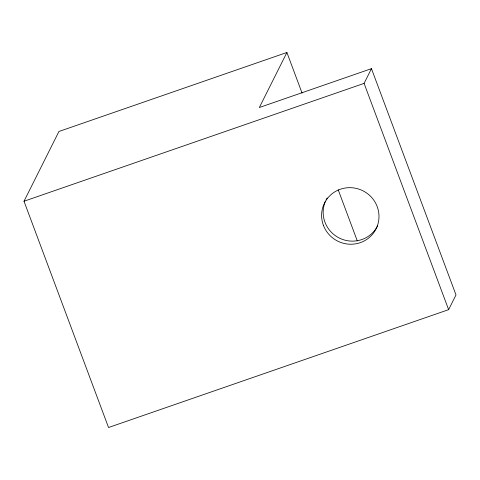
<?xml version="1.0" encoding="UTF-8"?>
<svg xmlns="http://www.w3.org/2000/svg" width="480" height="480" viewBox="0 0 480 480"><rect width="100%" height="100%" fill="white"/><g stroke="black" fill="none" stroke-linecap="round" stroke-linejoin="round"><path stroke-width="0.72" d="M286.902 52.482L259.344 107.514L371.46 68.658L456 294.936L448.626 309.66L108.54 427.518L24 201.24L58.932 131.484L286.902 52.482L302.082 93.114M24 201.24L364.086 83.382L371.46 68.658M364.086 83.382L448.626 309.66M338.202 189.792L357.306 240.93M377.616 225.798A28.836 28.152 26.6 0 1 339.882 238.326A28.836 28.152 26.6 0 1 325.464 201.222M326.088 199.902A28.836 28.152 26.6 0 1 327.162 197.964M323.388 225.276A28.836 28.152 26.6 0 0 372.396 234.42A28.836 28.152 26.6 0 0 355.11 188.16A28.836 28.152 26.6 0 0 323.388 225.276"/></g></svg>
